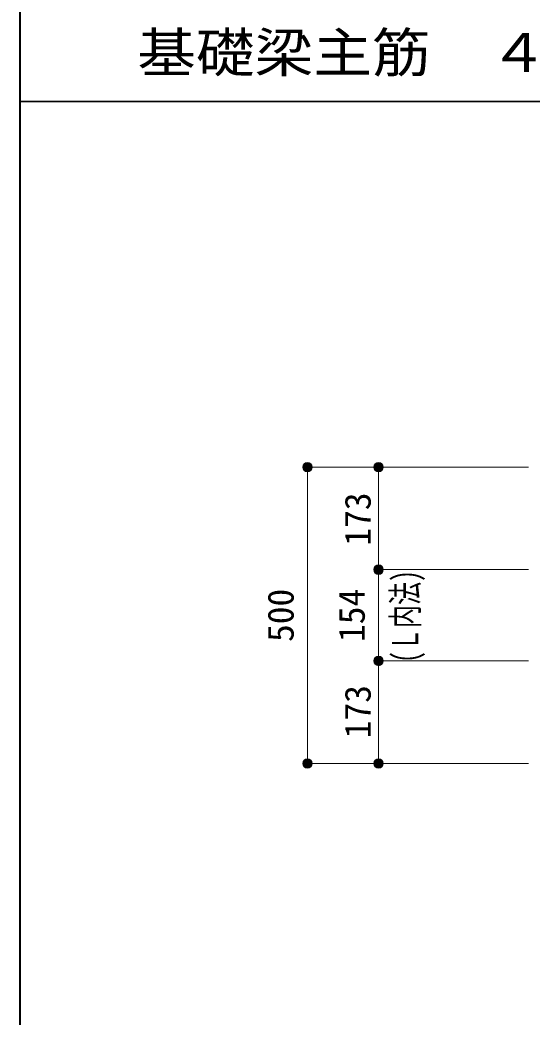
# Model space of a CAD drawing. Units: millimetres at full size, sheet at 1:20. Extents: x -3982 to 3969, y -2797 to 2801.
# Drawn here: x -3982 to -3118, y -1693 to -10 of the extents above; entities that cross this region are included whole.
import ezdxf
from ezdxf.enums import TextEntityAlignment as Align

# ---------------------------------------------------------------- set-up
doc = ezdxf.new("R2010")
doc.units = ezdxf.units.MM
doc.header["$LTSCALE"] = 20
doc.header["$PDMODE"] = 32
doc.header["$PDSIZE"] = 12
for name, color, linetype, lineweight in [('6-7_文字', 7, 'Continuous', 18), ('6-D_寸法', 4, 'Continuous', 9), ('F-0_枠', 6, 'Continuous', 40)]:
    doc.layers.add(name, color=color, linetype=linetype, lineweight=lineweight)
doc.styles.add('ＭＳ ゴシック', font='')
doc.styles.get('ＭＳ ゴシック').set_extended_font_data('MS Gothic')

msp = doc.modelspace()

# ---------------------------------------------------------------- linework, layer by layer
at = {"layer": '6-D_寸法'}
for p, q in [((-3496.89, -764.67), (-3376.89, -764.67)), ((-3496.89, -764.67), (-3496.89, -1264.67)), ((-3376.89, -764.67), (-3123.87, -764.67)), ((-3376.89, -764.67), (-3376.89, -937.67)), ((-3376.89, -937.67), (-3123.87, -937.67)), ((-3376.89, -937.67), (-3376.89, -1091.67)), ((-3376.89, -1091.67), (-3123.87, -1091.67)), ((-3376.89, -1091.67), (-3376.89, -1264.67)), ((-3496.89, -1264.67), (-3376.89, -1264.67)), ((-3376.89, -1264.67), (-3123.87, -1264.67))]:
    msp.add_line(p, q, dxfattribs=at)
for centre, radius in [((-3496.89, -764.67), 8), ((-3376.89, -764.67), 8), ((-3496.89, -764.67), 7.2), ((-3496.89, -764.67), 6.4), ((-3496.89, -764.67), 5.6), ((-3496.89, -764.67), 4.8), ((-3496.89, -764.67), 4), ((-3496.89, -764.67), 3.2), ((-3496.89, -764.67), 2.4), ((-3496.89, -764.67), 1.6), ((-3496.89, -764.67), 0.8), ((-3376.89, -764.67), 7.2), ((-3376.89, -764.67), 6.4), ((-3376.89, -764.67), 5.6), ((-3376.89, -764.67), 4.8), ((-3376.89, -764.67), 4), ((-3376.89, -764.67), 3.2), ((-3376.89, -764.67), 2.4), ((-3376.89, -764.67), 1.6), ((-3376.89, -764.67), 0.8), ((-3376.89, -937.67), 8), ((-3376.89, -937.67), 7.2), ((-3376.89, -937.67), 6.4), ((-3376.89, -937.67), 5.6), ((-3376.89, -937.67), 4.8), ((-3376.89, -937.67), 4), ((-3376.89, -937.67), 3.2), ((-3376.89, -937.67), 2.4), ((-3376.89, -937.67), 1.6), ((-3376.89, -937.67), 0.8), ((-3376.89, -1091.67), 8), ((-3376.89, -1091.67), 7.2), ((-3376.89, -1091.67), 6.4), ((-3376.89, -1091.67), 5.6), ((-3376.89, -1091.67), 4.8), ((-3376.89, -1091.67), 4), ((-3376.89, -1091.67), 3.2), ((-3376.89, -1091.67), 2.4), ((-3376.89, -1091.67), 1.6), ((-3376.89, -1091.67), 0.8), ((-3496.89, -1264.67), 8), ((-3496.89, -1264.67), 7.2), ((-3496.89, -1264.67), 6.4), ((-3496.89, -1264.67), 5.6), ((-3496.89, -1264.67), 4.8), ((-3496.89, -1264.67), 4), ((-3496.89, -1264.67), 3.2), ((-3376.89, -1264.67), 8), ((-3376.89, -1264.67), 7.2), ((-3376.89, -1264.67), 6.4), ((-3376.89, -1264.67), 5.6), ((-3376.89, -1264.67), 4.8), ((-3376.89, -1264.67), 4), ((-3376.89, -1264.67), 3.2), ((-3496.89, -1264.67), 2.4), ((-3496.89, -1264.67), 1.6), ((-3496.89, -1264.67), 0.8), ((-3376.89, -1264.67), 2.4), ((-3376.89, -1264.67), 1.6), ((-3376.89, -1264.67), 0.8)]:
    msp.add_circle(centre, radius, dxfattribs=at)
at = {"layer": '6-D_寸法', "color": 7}
for p in [(-3496.89, -764.67), (-3376.89, -764.67), (-3376.89, -937.67), (-3376.89, -1091.67), (-3496.89, -1264.67), (-3376.89, -1264.67)]:
    msp.add_point(p, dxfattribs=at)
at = {"layer": 'F-0_枠'}
msp.add_line((-3981.92, 2800.77), (-3981.92, -2796.83), dxfattribs=at)
at = {"layer": 'F-0_枠', "color": 2, "lineweight": 35}
msp.add_line((-3981.92, -148.03), (2482.4, -148.03), dxfattribs=at)

# ---------------------------------------------------------------- texts
at = {"layer": '6-7_文字', "color": 2, "style": 'ＭＳ ゴシック', "width": 1.1}
msp.add_text('\u3000\u3000基礎梁主筋\u3000４本タイプ', height=65.98, dxfattribs=at).set_placement((-3981.92, -118.03), align=Align.BOTTOM_LEFT)
at = {"layer": '6-D_寸法', "style": 'ＭＳ ゴシック'}
for s, p in [('173', (-3376.89, -897.17)), ('500', (-3506.89, -1059.67)), ('154', (-3386.89, -1059.67)), ('173', (-3376.89, -1222.17))]:
    msp.add_text(s, height=43.99, rotation=90, dxfattribs=at).set_placement(p, align=Align.BOTTOM_LEFT)
at = {"layer": '6-D_寸法', "style": 'ＭＳ ゴシック', "width": 0.65}
msp.add_text('(Ｌ内法)', height=43.99, rotation=90, dxfattribs=at).set_placement((-3296.68, -1094.67), align=Align.BOTTOM_LEFT)

doc.saveas('drawing.dxf')
